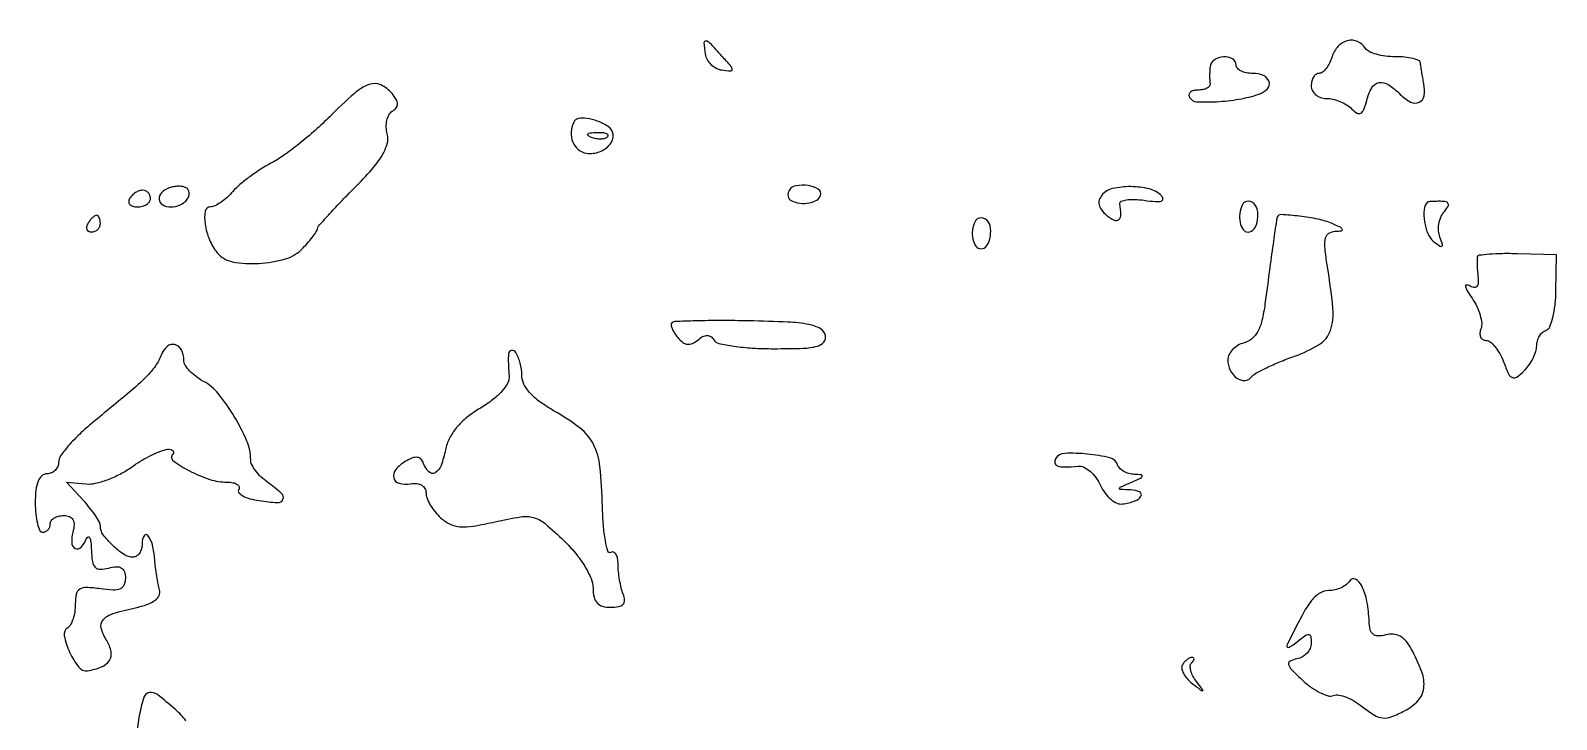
# Model space of a CAD drawing. Extents: x 0 to 5034, y 0 to 2560.
# Drawn here: x 1551.6 to 1734.4, y 2066.5 to 2149.1 of the extents above; entities that cross this region are included whole.
import ezdxf

# ---------------------------------------------------------------- set-up
doc = ezdxf.new("R2010")
doc.units = 0

msp = doc.modelspace()

# ---------------------------------------------------------------- linework, layer by layer
for points in [[(1336.676578, 2318.858857, -0.00002), (1264.40431, 2319.816549, -0.099619)], [(1570.247989, 2066.410372, 0.046432), (1569.022727, 2067.711856, 0.014651), (1566.830552, 2069.533917, 0.20875), (1565.867701, 2069.78241, 0.285264), (1565.211725, 2069.213098, 0.025718), (1564.652188, 2067.010938, 0.042535), (1564.400713, 2064.782567, 0.062586)]]:
    msp.add_lwpolyline(points, format="xyb")
for points in [[(1632.421612, 2146.333129, 0.09263), (1632.646753, 2145.67682, 0.072374), (1633.109412, 2145.080312, 0.071263), (1633.731133, 2144.632391, 0.084275), (1634.419513, 2144.408934, 0.016801), (1635.480636, 2144.289449, 0.435285), (1635.671436, 2144.464567, 0.18237), (1635.53755, 2144.827239, 0.005286), (1634.431397, 2146.075805, 0.00571), (1632.982671, 2147.640342, 0.172957), (1632.512934, 2147.878874, 0.473108), (1632.278537, 2147.657664, 0.019066)], [(1707.5, 2146, -0.039709), (1707.188321, 2145.234602, -0.0497), (1706.777735, 2144.5875, -0.058089), (1706.335507, 2144.141156, -0.170109), (1705.932612, 2144, 0.15811), (1705.576906, 2143.884635, 0.097128), (1705.273955, 2143.559375, 0.079016), (1705.069412, 2143.073619, 0.060283), (1705, 2142.5, 0.119248), (1705.138416, 2141.92788, 0.100665), (1705.52875, 2141.440625, 0.092192), (1706.11252, 2141.113418, 0.081935), (1706.8, 2141, -0.057679), (1707.579465, 2140.909782, -0.038924), (1708.433371, 2140.637879, -0.039084), (1709.229242, 2140.239386, -0.06084), (1709.832753, 2139.767247, 0.056316), (1710.48149, 2139.250228, 0.272343), (1710.933916, 2139.237292, 0.179314), (1711.298173, 2139.658742, 0.02553), (1711.649385, 2140.767247, -0.064837), (1712.268202, 2142.293169, -0.222883), (1713.117361, 2142.896111, -0.194123), (1714.216202, 2142.668055, -0.049361), (1715.652048, 2141.490809, 0.075189), (1716.900307, 2140.57051, 0.230009), (1717.923232, 2140.536689, 0.254071), (1718.511214, 2141.303626, 0.086643), (1718.487445, 2142.753971, -0.003291), (1718.353805, 2143.477451, -0.003226), (1718.228784, 2144.207416, -0.003176), (1718.127316, 2144.849139, -0.012202), (1718.076511, 2145.25, 0.271155), (1717.864126, 2145.540535, 0.041616), (1717.158561, 2145.779687, 0.036899), (1716.191419, 2145.945554, 0.024026), (1715.059017, 2146, -0.031397), (1713.887885, 2146.073612, -0.037109), (1712.8004, 2146.29375, -0.040338), (1711.934161, 2146.614422, -0.146547), (1711.5, 2147, 0.151079), (1710.559536, 2147.820423, 0.167136), (1709.360992, 2147.924033, 0.145827), (1708.22977, 2147.254237, 0.110259)], [(1692.881579, 2144.75, 0.012922), (1692.844913, 2144.21645, 0.010693), (1692.83273, 2143.646875, 0.01084), (1692.844069, 2143.123931, 0.028319), (1692.881579, 2142.75, -0.211938), (1692.805228, 2142.464248, -0.103366), (1692.507253, 2142.220313, -0.073584), (1692.02925, 2142.054926, -0.046583), (1691.440983, 2142, 0.05923), (1690.884489, 2141.933845, 0.12695), (1690.505504, 2141.732091, 0.191261), (1690.360951, 2141.43368, 0.157973), (1690.445632, 2141.08797, 0.247629), (1691.273329, 2140.601083, 0.024436), (1693.659615, 2140.607347, 0.029851), (1696.345773, 2140.907212, 0.038577), (1698.75, 2141.515923, 0.123539), (1699.745241, 2142.155134, 0.267967), (1699.945739, 2143.009851, 0.223052), (1699.290837, 2143.73851, 0.100269), (1698, 2144, -0.048028), (1697.234582, 2144.073693, -0.068025), (1696.5875, 2144.29375, -0.088204), (1696.151477, 2144.618118, -0.191087), (1696, 2145, 0.27204), (1695.56283, 2145.744041, 0.148157), (1694.493174, 2145.976703, 0.129879), (1693.374567, 2145.583135, 0.223545)], [(1587.5, 2138.850793, -0.015555), (1585.748618, 2137.198069, -0.013038), (1583.79375, 2135.554037, -0.01324), (1581.927458, 2134.145, -0.034868), (1580.5, 2133.268832, 0.022308), (1579.232948, 2132.534249, 0.016768), (1577.906169, 2131.619631, 0.017036), (1576.714306, 2130.673146, 0.036949), (1575.882705, 2129.851988, -0.030019), (1575.184513, 2129.143208, -0.032613), (1574.424624, 2128.544021, -0.03455), (1573.712556, 2128.123525, -0.116613), (1573.190122, 2128, 0.364464), (1572.56125, 2127.471378, 0.079978), (1572.541163, 2125.946403, 0.061305), (1573.06101, 2124.060011, 0.075484), (1574.001683, 2122.497972, 0.175212), (1575.838841, 2121.418664, 0.059633), (1578.974943, 2121.214089, 0.058945), (1582.17268, 2121.768728, 0.13267), (1584.25, 2123.051773, 0.011495), (1584.920311, 2123.799717, 0.015755), (1585.485938, 2124.504614, 0.012462), (1585.917123, 2125.108865, 0.149822), (1586, 2125.379239, -0.182865), (1586.113316, 2125.678714, -0.003113), (1587.304882, 2127.011021, -0.007503), (1588.739624, 2128.548258, -0.004867), (1590.442153, 2130.284258, 0.015746), (1592.504034, 2132.480261, 0.044587), (1593.746952, 2134.173175, 0.068115), (1594.345265, 2135.556699, 0.132753), (1594.355035, 2136.750347, -0.057109), (1594.237184, 2137.576562, -0.061701), (1594.314842, 2138.38593, -0.069617), (1594.566142, 2139.057816, -0.130814), (1594.96144, 2139.476169, 0.083051), (1595.430291, 2139.8868, 0.177452), (1595.58613, 2140.335135, 0.131605), (1595.431665, 2140.875506, 0.038167), (1594.926114, 2141.589028, 0.113781), (1593.578057, 2142.616987, 0.197032), (1592.19139, 2142.666674, 0.0934), (1590.415382, 2141.603233, 0.015438)], [(1616.689105, 2138.160933, 0.097449), (1616.372483, 2136.947244, 0.112494), (1616.56633, 2135.769604, 0.124326), (1617.224546, 2134.875461, 0.136619), (1618.206312, 2134.440225, 0.125106), (1619.781222, 2134.60332, 0.134987), (1621.035321, 2135.499504, 0.195111), (1621.391963, 2136.666456, 0.235147), (1620.798558, 2137.632852, 0.045896), (1619.505953, 2138.283752, 0.061818), (1618.238266, 2138.609177, 0.080629), (1617.226043, 2138.575653, 0.236071)], [(1620.729167, 2136.395833, -0.126455), (1620.402231, 2136.202593, -0.060344), (1619.916927, 2136.123424, -0.05415), (1619.359369, 2136.160852, -0.051402), (1618.8125, 2136.316886, -0.054073), (1618.395823, 2136.538436, -0.470617), (1618.37858, 2136.720685, -0.168741), (1618.670344, 2136.862007, -0.018894), (1619.416667, 2136.921053, -0.028489), (1620.112848, 2136.910055, -0.077125), (1620.592839, 2136.799335, -0.208169), (1620.77538, 2136.614691, -0.296942)], [(1563.5, 2129, 0.139169), (1563.392057, 2128.620352, 0.191142), (1563.521475, 2128.29375, 0.138808), (1563.889346, 2128.073267, 0.066118), (1564.440983, 2128, 0.062283), (1565.037096, 2128.074545, 0.080552), (1565.542039, 2128.29375, 0.097988), (1565.879982, 2128.618621, 0.153634), (1566, 2129, 0.092995), (1565.928382, 2129.381732, 0.096318), (1565.723586, 2129.70625, 0.099231), (1565.418051, 2129.923444, 0.105429), (1565.059017, 2130, 0.089642), (1564.653442, 2129.926698, 0.053229), (1564.2129, 2129.70625, 0.051032), (1563.806203, 2129.382515, 0.06081)], [(1568.25, 2130.281721, 0.109978), (1567.328295, 2129.69937, 0.221452), (1567.03797, 2128.909818, 0.250212), (1567.462352, 2128.253317, 0.127326), (1568.440983, 2128, 0.106441), (1569.545947, 2128.237922, 0.119294), (1570.403031, 2128.905355, 0.185342), (1570.648399, 2129.684271, 0.25374), (1570.266312, 2130.295956, 0.089043), (1569.883168, 2130.430559, 0.041846), (1569.357917, 2130.470863, 0.039704), (1568.784906, 2130.421216, 0.044685)], [(1642.487659, 2129.980032, 0.086456), (1642.347192, 2129.629461, 0.102024), (1642.345313, 2129.272696, 0.11056), (1642.481778, 2128.965717, 0.11748), (1642.733688, 2128.754232, 0.085984), (1643.764165, 2128.443417, 0.076224), (1644.8851, 2128.477903, 0.087776), (1645.803236, 2128.82141, 0.194412), (1646.25, 2129.404671, 0.34024), (1645.96037, 2130.116771, 0.094491), (1644.74709, 2130.546191, 0.079865), (1643.313066, 2130.535234, 0.215807)], [(1679.932058, 2129.418135, 0.098989), (1679.617946, 2128.836801, 0.131966), (1679.596653, 2128.239603, 0.109253), (1679.887246, 2127.629356, 0.054055), (1680.487669, 2127.010234, 0.055762), (1681.396517, 2126.413075, 0.303011), (1681.952683, 2126.479307, 0.227731), (1682.216167, 2127.0757, 0.037065), (1682.078642, 2128.369338, -0.346975), (1682.238411, 2128.670362, -0.06815), (1682.869077, 2128.850898, -0.046528), (1683.825106, 2128.898479, -0.025623), (1684.991639, 2128.787919, 0.015777), (1686.326834, 2128.634804, 0.086215), (1687.047938, 2128.699427, 0.356748), (1687.232572, 2128.95584, 0.183033), (1687.059045, 2129.340955, 0.137607), (1685.624668, 2130.146872, 0.056956), (1683.397077, 2130.425915, 0.057261), (1681.210829, 2130.198675, 0.166541)], [(1558.5, 2126, 0.082592), (1558.343488, 2125.6179, 0.161196), (1558.3746, 2125.29375, 0.182303), (1558.586039, 2125.078288, 0.108972), (1558.940983, 2125, 0.093332), (1559.345238, 2125.076123, 0.09642), (1559.688914, 2125.29375, 0.099167), (1559.918938, 2125.618444, 0.105053), (1560, 2126, 0.042167), (1559.967655, 2126.382849, 0.061769), (1559.870461, 2126.70625, 0.081139), (1559.727648, 2126.92554, 0.210953), (1559.559017, 2127, 0.151918), (1559.34829, 2126.934461, 0.038439), (1559.066025, 2126.70625, 0.035638), (1558.768994, 2126.382774, 0.029505)], [(1700.917769, 2126.75, 0.044053), (1700.828939, 2126.370148, 0.000552), (1700.480045, 2123.904605, 0.001377), (1700.044095, 2120.735786, 0.000537), (1699.458452, 2116.354715, -0.024951), (1699.096196, 2114.383065, -0.065544), (1698.587306, 2113.04126, -0.094979), (1697.887487, 2112.180775, -0.111164), (1696.95443, 2111.698334, 0.069022), (1696.207371, 2111.388099, 0.069306), (1695.574114, 2110.886584, 0.075498), (1695.146682, 2110.277459, 0.115805), (1695, 2109.652637, 0.116521), (1695.290463, 2108.423163, 0.123056), (1696.097301, 2107.482323, 0.166968), (1697.069818, 2107.196175, 0.228306), (1697.861803, 2107.622323, -0.110779), (1698.347299, 2108.049772, -0.013078), (1699.634405, 2108.711838, -0.01513), (1701.230113, 2109.421906, -0.011863), (1703, 2110.097598, 0.053071), (1705.955034, 2111.514167, 0.172324), (1707.295333, 2113.183696, 0.109429), (1707.604881, 2115.813692, 0.015479), (1706.884274, 2121.25, -0.016014), (1706.625849, 2123.215715, -0.08891), (1706.709215, 2124.27333, -0.191138), (1707.120338, 2124.832793, -0.129687), (1707.884274, 2125.070285, 0.024496), (1708.625613, 2125.139023, 0.489639), (1708.723269, 2125.310095, 0.185897), (1708.495862, 2125.549579, 0.009451), (1707.5, 2126, 0.050254), (1705.83588, 2126.524698, 0.022893), (1703.58158, 2126.886721, 0.014042), (1701.393503, 2127.073978, 0.339821)], [(1696.754232, 2128.266312, 0.084697), (1696.436116, 2127.221291, 0.082939), (1696.479003, 2126.121909, 0.104464), (1696.84371, 2125.288862, 0.234312), (1697.437328, 2124.972506, 0.26629), (1698.162879, 2125.360605, 0.1021), (1698.575922, 2126.472687, 0.093314), (1698.533019, 2127.735512, 0.201974), (1697.980032, 2128.512341, 0.086456), (1697.629461, 2128.652808, 0.102024), (1697.272696, 2128.654687, 0.11056), (1696.965717, 2128.518222, 0.11748)], [(1718.923489, 2128.583333, 0.164361), (1718.520885, 2127.67432, 0.059664), (1718.560977, 2126.245888, 0.0589), (1718.947573, 2124.820839, 0.124512), (1719.617788, 2123.902245, 0.011228), (1720.39288, 2123.287835, 0.304364), (1720.64144, 2123.273676, 0.351288), (1720.723181, 2123.490085, 0.012978), (1720.411017, 2124.371291, -0.074569), (1720.2495, 2125.101992, -0.055684), (1720.284662, 2125.927481, -0.05606), (1720.499986, 2126.718336, -0.078887), (1720.872248, 2127.346068, 0.030357), (1721.351537, 2128.000632, 0.217638), (1721.405892, 2128.378833, 0.281862), (1721.157161, 2128.603891, 0.046535), (1720.484124, 2128.666667, 0.005246), (1719.909775, 2128.660641, 0.008091), (1719.413486, 2128.642187, 0.003468), (1718.993238, 2128.616823, 0.192536)], [(1664.754232, 2126.266312, 0.084697), (1664.436116, 2125.221291, 0.082939), (1664.479003, 2124.121909, 0.104464), (1664.84371, 2123.288862, 0.234312), (1665.437328, 2122.972506, 0.26629), (1666.162879, 2123.360605, 0.1021), (1666.575922, 2124.472687, 0.093314), (1666.533019, 2125.735512, 0.201974), (1665.980032, 2126.512341, 0.086456), (1665.629461, 2126.652808, 0.102024), (1665.272696, 2126.654687, 0.11056), (1664.965717, 2126.518222, 0.11748)], [(1724.88407, 2122, 0.056402), (1724.850422, 2121.701372, 0.008581), (1724.861021, 2121.100702, 0.009515), (1724.899362, 2120.389209, 0.008112), (1724.966222, 2119.640689, -0.039226), (1724.98768, 2118.84316, -0.18237), (1724.806354, 2118.428565, -0.266395), (1724.451773, 2118.327742, -0.077633), (1723.908499, 2118.556551, 0.16686), (1723.586729, 2118.629486, 0.448718), (1723.466678, 2118.46113, 0.080303), (1723.686386, 2117.917983, 0.016592), (1724.251684, 2117.051059, -0.040288), (1724.823593, 2116.076041, -0.041772), (1725.223732, 2115.033438, -0.045418), (1725.409803, 2114.077203, -0.117491), (1725.317573, 2113.385198, 0.073101), (1725.198892, 2112.85563, 0.12144), (1725.274614, 2112.406902, 0.152543), (1725.529999, 2112.110752, 0.14001), (1725.917762, 2112, -0.170931), (1726.420386, 2111.823001, -0.051653), (1727.004045, 2111.245155, -0.04507), (1727.569252, 2110.413846, -0.035942), (1728.026494, 2109.430315, 0.017657), (1728.636515, 2107.981957, 0.184126), (1729.090465, 2107.539409, 0.267797), (1729.622906, 2107.600807, 0.036836), (1730.501743, 2108.358886, 0.043574), (1731.075122, 2109.041971, 0.036568), (1731.559887, 2109.854158, 0.038079), (1731.893132, 2110.66744, 0.078351), (1732, 2111.345238, -0.069859), (1732.08379, 2111.942022, -0.065803), (1732.329146, 2112.505921, -0.070241), (1732.692126, 2112.952891, -0.107088), (1733.120497, 2113.206832, 0.218161), (1733.558926, 2113.616371, 0.035946), (1733.930433, 2114.744968, 0.033853), (1734.198263, 2116.229757, 0.024055), (1734.304261, 2117.91855), (1734.367528, 2122.25677), (1729.682988, 2122.378385, 0.010055), (1727.878989, 2122.388932, 0.016107), (1726.340934, 2122.317401, 0.010048), (1725.10031, 2122.19445, 0.316756)], [(1628.42464, 2114.092009, 0.241113), (1628.344409, 2113.842697, 0.056161), (1628.467169, 2113.406028, 0.045827), (1628.740533, 2112.878171, 0.030832), (1629.141355, 2112.329678, 0.057281), (1629.734424, 2111.761876, 0.132682), (1630.300923, 2111.53207, 0.139022), (1630.888354, 2111.62369, 0.065526), (1631.543651, 2112.036227, -0.046386), (1632.161756, 2112.459112, -0.125886), (1632.671313, 2112.592952, -0.163146), (1633.099855, 2112.452344, -0.094464), (1633.469989, 2112.048558, 0.202524), (1634.049192, 2111.637173, 0.018145), (1635.841249, 2111.308014, 0.021343), (1638.089685, 2111.076313, 0.015003), (1640.632341, 2111, 0.007914), (1644.155412, 2111.055765, 0.054913), (1645.861206, 2111.298534, 0.162578), (1646.632038, 2111.796344, 0.222543), (1646.823324, 2112.587987, 0.220426), (1646.226331, 2113.398623, 0.078482), (1644.83948, 2113.897754, 0.036082), (1642.337869, 2114.191009, 0.006556), (1637.665965, 2114.337987, 0.004394), (1634.250545, 2114.370604, 0.006843), (1631.307286, 2114.332562, 0.00256), (1628.792913, 2114.252753, 0.189576)], [(1567.312348, 2110.313382, -0.062099), (1566.594403, 2108.933218, -0.046459), (1565.493542, 2107.617058, -0.021287), (1563.51233, 2105.81231, -0.002745), (1559.09002, 2102.156731, 0.019081), (1557.523893, 2100.773593, 0.024587), (1556.201443, 2099.38232, 0.023675), (1555.235504, 2098.146769, 0.155279), (1555, 2097.406731, -0.098549), (1554.893146, 2096.869859, -0.097828), (1554.58875, 2096.413227, -0.098059), (1554.134283, 2096.107418, -0.099529), (1553.6, 2096, 0.186861), (1552.993886, 2095.765286, 0.113323), (1552.55, 2095.125, 0.068729), (1552.28198, 2094.04505, 0.026511), (1552.2, 2092.5, 0.024282), (1552.265177, 2091.158715, 0.038664), (1552.464375, 2090.028125, 0.045555), (1552.75187, 2089.222408, 0.292165), (1553.1, 2089, 0.110331), (1553.443345, 2089.076697, 0.09994), (1553.735625, 2089.29375, 0.094932), (1553.931662, 2089.618195, 0.088788), (1554, 2090, -0.158851), (1554.124313, 2090.381414, -0.096976), (1554.474885, 2090.70625, -0.078763), (1554.998399, 2090.925592, -0.059962), (1555.616631, 2091, -0.088371), (1556.30975, 2090.876533, -0.181411), (1556.721454, 2090.521595, -0.142059), (1556.857036, 2089.910009, -0.047964), (1556.710251, 2089, 0.073581), (1556.567622, 2087.695233, 0.282405), (1557.001728, 2087.044762, 0.334139), (1557.69325, 2087.194412, 0.082486), (1558.337719, 2088.25, -0.216903), (1558.532727, 2088.435375, -0.396664), (1558.717133, 2088.352501, -0.072996), (1558.858614, 2087.792448, -0.018002), (1558.921053, 2086.84362, 0.030403), (1559.044614, 2085.482008, 0.156559), (1559.377848, 2084.812588, 0.207927), (1559.977166, 2084.567423, 0.058585), (1561, 2084.710251, -0.048313), (1561.930354, 2084.859653, -0.152595), (1562.536579, 2084.711185, -0.183482), (1562.883575, 2084.268523, -0.075621), (1563, 2083.503132, -0.098502), (1562.837172, 2082.684629, -0.195434), (1562.38013, 2082.221464, -0.113982), (1561.51962, 2082.06571, -0.024457), (1560, 2082.213308, 0.023505), (1558.340616, 2082.377667, 0.150842), (1557.532179, 2082.173217, 0.208513), (1557.121557, 2081.588865, 0.050392), (1557, 2080.385824, -0.036714), (1556.933156, 2079.476717, -0.040816), (1556.733981, 2078.619788, -0.044791), (1556.44273, 2077.929921, -0.132827), (1556.094403, 2077.558344, 0.315092), (1555.678555, 2076.592947, 0.056873), (1556.323447, 2074.629708, 0.055503), (1557.41016, 2072.824569, 0.273956), (1558.467101, 2072.398468, 0.057438), (1560.144191, 2072.855988, 0.156624), (1561.080251, 2073.631386, 0.19213), (1561.282498, 2074.690766, 0.092072), (1560.767376, 2076.000882, -0.072334), (1560.109227, 2077.499421, -0.251304), (1560.335517, 2078.497314, -0.140739), (1561.481511, 2079.241187, -0.020454), (1564.199254, 2079.950224, 0.029708), (1565.618518, 2080.348677, 0.075828), (1566.561543, 2080.84499, 0.124962), (1567.039284, 2081.428179, 0.181758), (1567.090636, 2082.084304, -0.022182), (1566.921688, 2082.783385, -0.009145), (1566.752544, 2083.742952, -0.009027), (1566.608318, 2084.780405, -0.011468), (1566.514536, 2085.742767, 0.042116), (1566.238738, 2087.469443, 0.106482), (1565.683093, 2088.605943, 0.537534), (1565.231156, 2088.568551, 0.126113), (1565, 2087.666667, -0.062428), (1564.920121, 2087.029398, -0.080661), (1564.685268, 2086.489583, -0.098045), (1564.33719, 2086.128313, -0.153317), (1563.928571, 2086, -0.146649), (1562.840599, 2086.326114, -0.044622), (1561.479258, 2087.408258, -0.04439), (1560.338522, 2088.705579, -0.159466), (1560, 2089.74001, 0.125129), (1559.880033, 2090.21188, 0.021902), (1559.403423, 2091.003886, 0.022565), (1558.746641, 2091.90346, 0.018566), (1557.969098, 2092.802795), (1555.938196, 2094.982712), (1558.28036, 2094.788869, 0.076965), (1559.396496, 2094.868306, 0.032339), (1560.843114, 2095.298947, 0.031037), (1562.359302, 2095.968854, 0.035184), (1563.715633, 2096.797513, -0.034272), (1565.790752, 2098.07052, -0.044789), (1567.846911, 2098.921067, -0.20962), (1568.617733, 2098.835503, -0.493081), (1568.681801, 2098.348467, 0.458044), (1568.740216, 2097.556738, 0.040491), (1570.669464, 2096.35481, 0.039626), (1573.113438, 2095.330104, 0.079619), (1575.173324, 2095, -0.044706), (1575.880296, 2094.936661, -0.097273), (1576.385562, 2094.739151, -0.175436), (1576.610375, 2094.44761, -0.219192), (1576.569221, 2094.112002, 0.321283), (1576.594653, 2093.739443, 0.09605), (1577.059874, 2093.355953, 0.057806), (1577.902587, 2093.017018, 0.030306), (1579.010204, 2092.785195, 0.021367), (1581.225782, 2092.556179, 0.312296), (1581.862928, 2092.942555, 0.330328), (1581.706637, 2093.648714, 0.022598), (1580, 2095, -0.037361), (1579.234712, 2095.64356, -0.039273), (1578.5875, 2096.383883, -0.042513), (1578.138528, 2097.108164, -0.118028), (1578, 2097.686832, 0.100935), (1577.54332, 2099.926022, 0.03467), (1576.032594, 2102.887671, 0.034688), (1574.126006, 2105.613533, 0.100258), (1572.359515, 2107.075185, -0.038701), (1571.456652, 2107.652314, -0.043795), (1570.693108, 2108.34067, -0.048731), (1570.164252, 2109.033152, -0.139605), (1570, 2109.609963, 0.116029), (1569.708961, 2110.847243, 0.216481), (1568.925725, 2111.483684, 0.240664), (1568.001073, 2111.280441, 0.13238)], [(1608.884846, 2110.416667, 0.02786), (1608.852257, 2109.946926, 0.00924), (1608.855657, 2109.256106, 0.009167), (1608.887685, 2108.489114, 0.010297), (1608.947186, 2107.753056, -0.148532), (1608.779045, 2106.895675, -0.059151), (1608.088639, 2105.900932, -0.047735), (1606.976682, 2104.863976, -0.030527), (1605.511597, 2103.874341, 0.034878), (1603.899073, 2102.764577, 0.050398), (1602.661574, 2101.556876, 0.05695), (1601.804022, 2100.256769, 0.068085), (1601.324257, 2098.871285, -0.03866), (1600.799903, 2097.010557, -0.167386), (1600.085467, 2096.133652, -0.353098), (1599.353004, 2096.224513, -0.105284), (1598.711903, 2097.25, 0.101375), (1598.400371, 2097.756999, 0.177467), (1597.965714, 2097.975866, 0.123317), (1597.368494, 2097.897668, 0.038682), (1596.551349, 2097.5, 0.082808), (1595.379016, 2096.521585, 0.236899), (1595.128937, 2095.520753, 0.285456), (1595.776733, 2094.861309, 0.101851), (1597.153277, 2094.812858, -0.068373), (1597.884359, 2094.835738, -0.107909), (1598.477627, 2094.638983, -0.130888), (1598.860248, 2094.248539, -0.129462), (1599, 2093.717846, 0.093566), (1599.123013, 2093.066237, 0.039287), (1599.514062, 2092.260227, 0.037096), (1600.080365, 2091.440234, 0.0397), (1600.75, 2090.732749, 0.069892), (1601.878727, 2089.970511, 0.09548), (1603.060402, 2089.651066, 0.060744), (1604.649917, 2089.726946, 0.014168), (1607.273112, 2090.251527, -0.016801), (1610.314957, 2090.843187, -0.107273), (1611.874813, 2090.756963, -0.108338), (1613.251536, 2090.031835, -0.017292), (1615.523112, 2087.977599, -0.029323), (1616.889244, 2086.488595, -0.033508), (1618.007019, 2084.912139, -0.036518), (1618.767488, 2083.439842, -0.101287), (1619, 2082.303833, 0.053555), (1619.115945, 2081.224458, 0.132463), (1619.478639, 2080.523356, 0.142541), (1620.124343, 2080.130291, 0.066007), (1621.106989, 2080, 0.043546), (1622.060895, 2080.083235, 0.16083), (1622.586586, 2080.365663, 0.207384), (1622.764417, 2080.852992, 0.076984), (1622.606989, 2081.581787, -0.032243), (1622.374083, 2082.329558, -0.01714), (1622.178303, 2083.279736, -0.016993), (1622.044078, 2084.268376, -0.025245), (1622, 2085.140804, 0.042916), (1621.938054, 2085.861199, 0.093244), (1621.744505, 2086.379318, 0.171198), (1621.458884, 2086.614201, 0.229584), (1621.130229, 2086.580486, -0.49245), (1620.78345, 2086.71165, -0.028572), (1620.475579, 2087.986905, -0.025637), (1620.237662, 2089.828271, -0.013658), (1620.123014, 2092.123152, 0.020292), (1619.822201, 2096.878059, 0.09132), (1619.039939, 2099.539302, 0.111103), (1617.440624, 2101.479733, 0.037215), (1614.360341, 2103.523355, -0.028239), (1612.680505, 2104.594968, -0.051889), (1611.470625, 2105.673334, -0.066927), (1610.72981, 2106.743572, -0.114883), (1610.469964, 2107.791534, 0.058275), (1610.275611, 2109.269971, 0.07416), (1609.746595, 2110.538231, 0.295885), (1609.248867, 2110.780023, 0.343276)], [(1674.383375, 2097.811298, 0.191235), (1674.291281, 2097.292447, 0.268173), (1674.596697, 2096.948587, 0.087267), (1675.467417, 2096.820166, 0.01656), (1677.074399, 2096.917955, -0.136444), (1677.759046, 2096.795266, -0.064972), (1678.514648, 2096.302062, -0.057185), (1679.222105, 2095.540366, -0.051727), (1679.766515, 2094.613098, 0.05169), (1680.307529, 2093.691458, 0.059272), (1681.005029, 2092.946499, 0.068423), (1681.745772, 2092.47873, 0.14407), (1682.413172, 2092.384377, 0.046314), (1683.889114, 2092.742891, 0.177594), (1684.610985, 2093.329479, 0.451339), (1684.448495, 2093.834947, 0.09407), (1683.416667, 2094.070285, -0.004544), (1682.162715, 2094.127683, -0.424374), (1682.054837, 2094.252361, -0.272243), (1682.175616, 2094.421185, -0.003085), (1683.5, 2095, 0.007772), (1684.556778, 2095.473706, 0.200003), (1684.763936, 2095.701013, 0.483281), (1684.662173, 2095.864739, 0.018046), (1683.833333, 2095.929715, -0.059321), (1683.169098, 2096.037351, -0.059663), (1682.550084, 2096.297852, -0.065548), (1682.066632, 2096.664177, -0.11797), (1681.80525, 2097.08425, 0.259391), (1680.892978, 2097.919666, 0.034065), (1678.205343, 2098.369271, 0.034206), (1675.476587, 2098.449147, 0.249518)], [(1709.613486, 2083.183624, -0.09106), (1709.203641, 2082.730413, -0.053136), (1708.576324, 2082.347689, -0.050773), (1707.84204, 2082.087798, -0.059751), (1707.109963, 2082, 0.139622), (1706.01731, 2081.688818, 0.090178), (1705.034732, 2080.801015, 0.042813), (1703.898134, 2079.030035, 0.007527), (1702.105197, 2075.5, 0.216057), (1702.098475, 2075.270876, 0.386375), (1702.256773, 2075.196906, 0.076373), (1702.684561, 2075.40499, 0.019085), (1703.308042, 2075.872445, -0.014032), (1704.271831, 2076.610376, -0.184406), (1704.698436, 2076.724169, -0.340637), (1704.938477, 2076.495719, -0.038398), (1705, 2075.695769, -0.104237), (1704.870027, 2075.079093, -0.081442), (1704.495229, 2074.504493, -0.077956), (1703.938129, 2074.058848, -0.082399), (1703.281631, 2073.815721, 0.068199), (1702.47239, 2073.541751, 0.358443), (1702.294719, 2073.143699, 0.128162), (1702.651909, 2072.524847, 0.010592), (1703.99652, 2071.217869, 0.033238), (1705.018827, 2070.38511, 0.040702), (1706.078155, 2069.756205, 0.045341), (1707.02568, 2069.395458, 0.161269), (1707.666022, 2069.425335, -0.140403), (1708.298623, 2069.480782, -0.045328), (1709.211036, 2069.216288, -0.041076), (1710.223117, 2068.721329, -0.035941), (1711.189642, 2068.047521, 0.030184), (1712.563996, 2067.065717, 0.117882), (1713.546241, 2066.73445, 0.114654), (1714.587033, 2066.878696, 0.027813), (1716.181794, 2067.594009, 0.085703), (1717.806021, 2068.824244, 0.16242), (1718.482141, 2070.300273, 0.116462), (1718.238473, 2072.249467, 0.033801), (1716.984296, 2075.029344, 0.054795), (1716.359954, 2075.940225, 0.091533), (1715.638383, 2076.521209, 0.102913), (1714.820772, 2076.765392, 0.085431), (1713.91438, 2076.687861, -0.059529), (1712.991599, 2076.560773, -0.180224), (1712.403121, 2076.768063, -0.164438), (1712.060606, 2077.327293, -0.047787), (1711.929715, 2078.34362, 0.039134), (1711.670125, 2080.676656, 0.064416), (1711.050909, 2082.559735, 0.153223), (1710.304384, 2083.360384, 0.403333)], [(1689.570027, 2073.113307, 0.187169), (1689.4884, 2072.673521, 0.075215), (1689.693826, 2072.086608, 0.060274), (1690.13587, 2071.450401, 0.044598), (1690.76101, 2070.863307, 0.001748), (1691.85039, 2070.015406, 0.27909), (1691.99711, 2069.998672, 0.480912), (1692.022903, 2070.102491, 0.002309), (1691.258676, 2071.092009, -0.04346), (1690.832052, 2071.749775, -0.05878), (1690.575276, 2072.409651, -0.073134), (1690.514337, 2072.973454, -0.188967), (1690.675343, 2073.342009, 0.04506), (1690.886493, 2073.59508, 0.133007), (1690.961551, 2073.806715, 0.259352), (1690.898657, 2073.943435, 0.159357), (1690.725684, 2074, 0.114559), (1690.453478, 2073.936804, 0.049594), (1690.135554, 2073.739534, 0.045544), (1689.82467, 2073.452526, 0.045209)]]:
    msp.add_lwpolyline(points, format="xyb", close=True)

doc.saveas('drawing.dxf')
